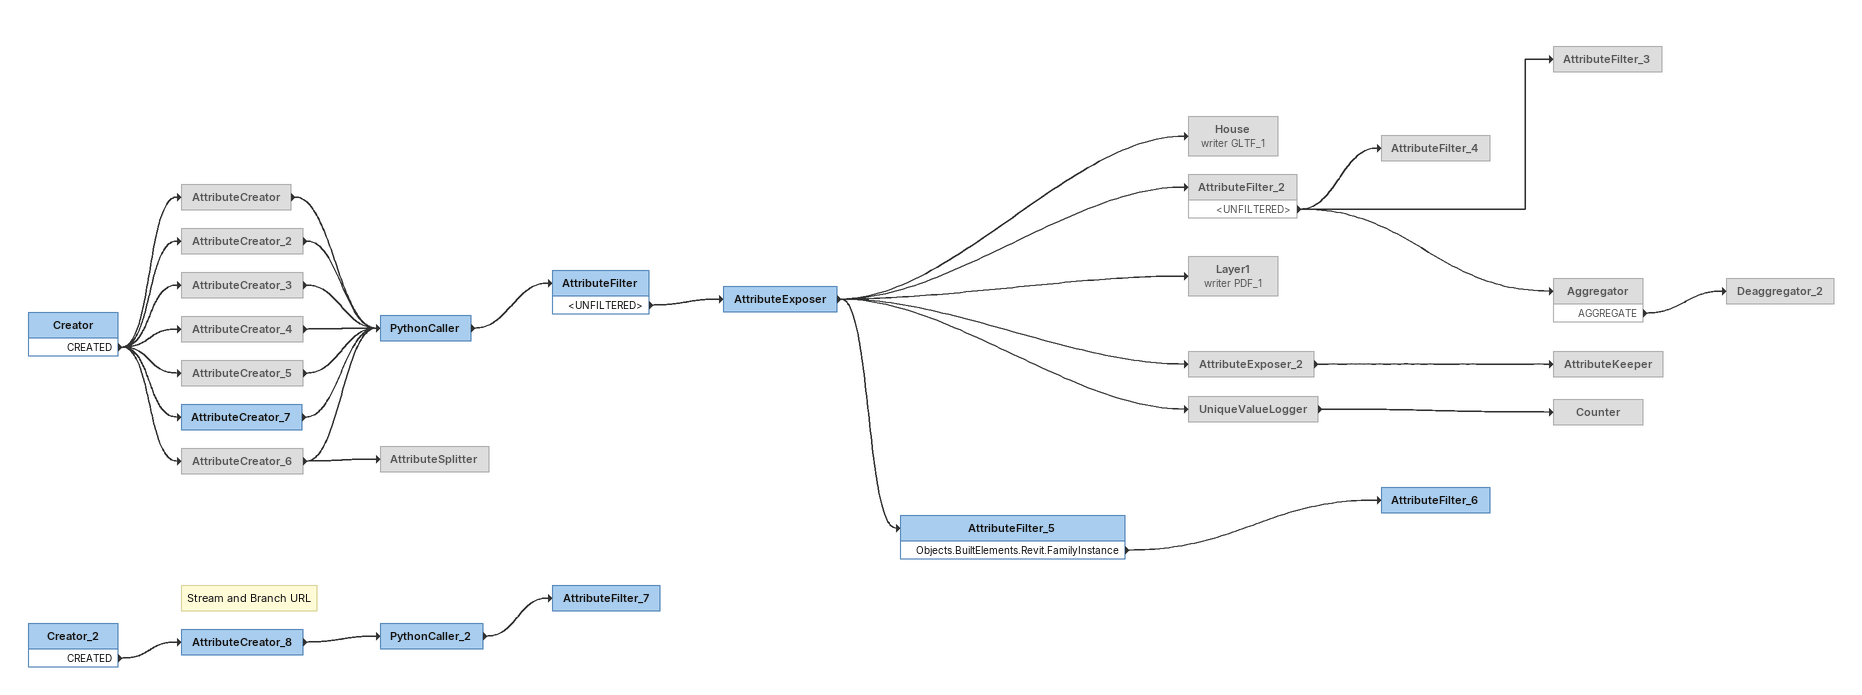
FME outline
Creator_2
    CREATED -> AttributeCreator_8
Note: Stream and Branch URL
AttributeCreator_8
    -> PythonCaller_2
PythonCaller_2
    -> AttributeFilter_7
AttributeFilter_7
Creator
    CREATED -> AttributeCreator
    CREATED -> AttributeCreator_2
    CREATED -> AttributeCreator_3
    CREATED -> AttributeCreator_4
    CREATED -> AttributeCreator_5
    CREATED -> AttributeCreator_6
    CREATED -> AttributeCreator_7
AttributeCreator [off]
    -> PythonCaller
AttributeCreator_2 [off]
    -> PythonCaller
AttributeCreator_3 [off]
    -> PythonCaller
AttributeCreator_4 [off]
    -> PythonCaller
AttributeCreator_5 [off]
    -> PythonCaller
AttributeCreator_7
    -> PythonCaller
AttributeCreator_6 [off]
    -> PythonCaller
    -> AttributeSplitter
PythonCaller
    -> AttributeFilter
AttributeFilter
    <UNFILTERED> -> AttributeExposer
AttributeExposer
    -> House (writer GLTF_1)
    -> Layer1 (writer PDF_1)
    -> AttributeExposer_2
    -> AttributeFilter_2
    -> UniqueValueLogger
    -> AttributeFilter_5
House (writer GLTF_1) [off]
AttributeFilter_2 [off]
    <UNFILTERED> -> AttributeFilter_3
    <UNFILTERED> -> AttributeFilter_4
    <UNFILTERED> -> Aggregator
AttributeFilter_3 [off]
AttributeFilter_4 [off]
Aggregator [off]
    AGGREGATE -> Deaggregator_2
Deaggregator_2 [off]
Layer1 (writer PDF_1) [off]
AttributeExposer_2 [off]
    -> AttributeKeeper
AttributeKeeper [off]
UniqueValueLogger [off]
    -> Counter
Counter [off]
AttributeFilter_5
    Objects.BuiltElements.Revit.FamilyInstance -> AttributeFilter_6
AttributeFilter_6
AttributeSplitter [off]
